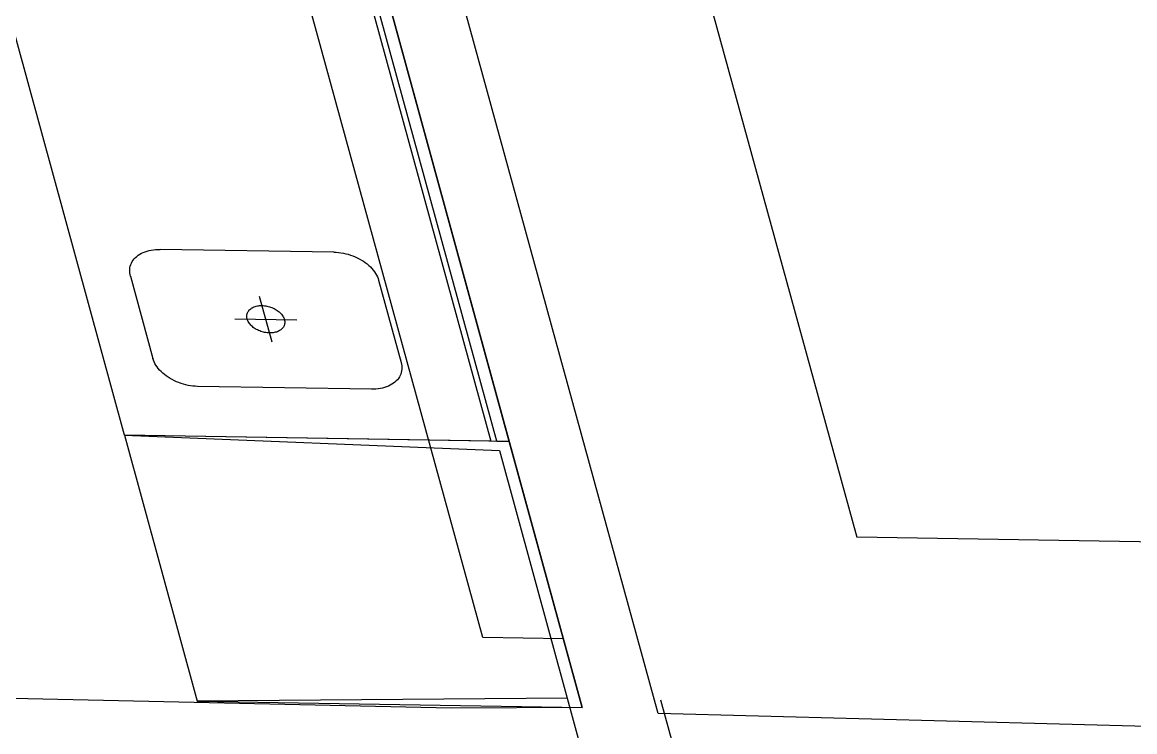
# Model space of a CAD drawing. Extents: x -68 to 264, y 51 to 115.
# Drawn here: x 219.598 to 221.667, y 72.167 to 73.486 of the extents above; entities that cross this region are included whole.
import ezdxf

# ---------------------------------------------------------------- set-up
doc = ezdxf.new("R2010")
doc.units = 0
doc.linetypes.add('HIDDEN', pattern=[9.525, 6.35, -3.175])
doc.layers.get('0').update_dxf_attribs({"linetype": 'CONTINUOUS'})

msp = doc.modelspace()

# ---------------------------------------------------------------- linework, layer by layer
for p, q in [((219.5354, 76.2381), (220.6392, 72.2121)), ((219.788, 72.7183), (219.2211, 74.7936)), ((219.9001, 74.7826), (220.469, 72.7073)), ((220.4805, 72.7071), (219.9116, 74.7824)), ((220.5036, 72.7067), (219.9346, 74.782)), ((220.7802, 72.2009), (220.2622, 74.0892)), ((220.723, 74.0817), (221.1501, 72.5287)), ((219.8083, 73.0486), (219.8108, 73.0508)), ((219.8108, 73.0508), (219.8135, 73.0529)), ((219.8135, 73.0529), (219.8164, 73.0548)), ((219.8164, 73.0548), (219.8195, 73.0565)), ((219.8195, 73.0565), (219.8228, 73.0581)), ((219.8228, 73.0581), (219.8263, 73.0595)), ((219.8263, 73.0595), (219.8299, 73.0607)), ((219.8299, 73.0607), (219.8337, 73.0617)), ((219.8337, 73.0617), (219.8376, 73.0625)), ((219.8376, 73.0625), (219.8417, 73.0631)), ((219.8417, 73.0631), (219.8458, 73.0636)), ((219.8458, 73.0636), (219.8501, 73.0638)), ((219.8501, 73.0638), (219.8544, 73.0638)), ((220.1774, 73.0586), (219.8544, 73.0638)), ((220.1774, 73.0586), (220.1818, 73.0584)), ((220.1818, 73.0584), (220.1862, 73.058)), ((220.1862, 73.058), (220.1906, 73.0575)), ((220.1906, 73.0575), (220.1951, 73.0567)), ((220.1951, 73.0567), (220.1995, 73.0557)), ((220.1995, 73.0557), (220.2039, 73.0546)), ((220.2039, 73.0546), (220.2082, 73.0533)), ((220.2082, 73.0533), (220.2125, 73.0517)), ((220.2125, 73.0517), (220.2167, 73.05)), ((220.2167, 73.05), (220.2208, 73.0482)), ((219.7978, 73.0267), (219.7982, 73.0297)), ((219.7982, 73.0297), (219.7988, 73.0327)), ((219.7988, 73.0327), (219.7998, 73.0356)), ((219.7998, 73.0356), (219.801, 73.0384)), ((219.801, 73.0384), (219.8024, 73.0411)), ((219.8024, 73.0411), (219.8041, 73.0438)), ((219.8041, 73.0438), (219.8061, 73.0462)), ((219.8061, 73.0462), (219.8083, 73.0486)), ((220.2208, 73.0482), (220.2247, 73.0462)), ((220.2247, 73.0462), (220.2286, 73.044)), ((220.2286, 73.044), (220.2323, 73.0417)), ((220.2323, 73.0417), (220.2358, 73.0392)), ((220.2358, 73.0392), (220.2392, 73.0367)), ((220.2392, 73.0367), (220.2423, 73.034)), ((220.2423, 73.034), (220.2453, 73.0312)), ((220.2453, 73.0312), (220.2481, 73.0283)), ((220.2481, 73.0283), (220.2506, 73.0254)), ((219.7977, 73.0236), (219.7978, 73.0267)), ((219.7979, 73.0204), (219.7977, 73.0236)), ((219.7984, 73.0172), (219.7979, 73.0204)), ((219.7991, 73.014), (219.7984, 73.0172)), ((219.7991, 73.014), (219.8409, 72.8612)), ((220.2506, 73.0254), (220.2529, 73.0223)), ((220.2529, 73.0223), (220.2549, 73.0192)), ((220.2549, 73.0192), (220.2567, 73.0161)), ((220.2567, 73.0161), (220.2583, 73.0129)), ((220.2583, 73.0129), (220.2596, 73.0097)), ((220.2596, 73.0097), (220.2606, 73.0065)), ((220.2606, 73.0065), (220.3024, 72.8537)), ((220.0624, 72.8914), (220.0391, 72.9763)), ((220.0161, 72.9441), (220.0166, 72.9457)), ((220.0166, 72.9457), (220.0173, 72.9471)), ((220.0173, 72.9471), (220.0181, 72.9485)), ((220.0181, 72.9485), (220.019, 72.9498)), ((220.019, 72.9498), (220.0201, 72.9511)), ((220.0201, 72.9511), (220.0213, 72.9523)), ((220.0213, 72.9523), (220.0227, 72.9534)), ((220.0227, 72.9534), (220.0241, 72.9544)), ((220.0241, 72.9544), (220.0257, 72.9554)), ((220.0257, 72.9554), (220.0274, 72.9562)), ((220.0274, 72.9562), (220.0292, 72.957)), ((220.0292, 72.957), (220.0311, 72.9576)), ((220.0311, 72.9576), (220.033, 72.9582)), ((220.033, 72.9582), (220.0351, 72.9586)), ((220.0351, 72.9586), (220.0372, 72.959)), ((220.0372, 72.959), (220.0393, 72.9592)), ((220.0393, 72.9592), (220.0415, 72.9593)), ((220.0415, 72.9593), (220.0438, 72.9594)), ((220.0438, 72.9594), (220.0461, 72.9593)), ((220.0461, 72.9593), (220.0484, 72.9591)), ((220.0484, 72.9591), (220.0507, 72.9588)), ((220.0507, 72.9588), (220.053, 72.9583)), ((220.053, 72.9583), (220.0553, 72.9578)), ((220.0553, 72.9578), (220.0576, 72.9572)), ((220.0576, 72.9572), (220.0598, 72.9565)), ((220.0598, 72.9565), (220.062, 72.9557)), ((220.062, 72.9557), (220.0642, 72.9547)), ((220.0642, 72.9547), (220.0663, 72.9537)), ((220.0663, 72.9537), (220.0683, 72.9527)), ((220.0683, 72.9527), (220.0703, 72.9515)), ((220.0703, 72.9515), (220.0722, 72.9503)), ((220.0722, 72.9503), (220.074, 72.9489)), ((220.074, 72.9489), (220.0757, 72.9476)), ((220.0757, 72.9476), (220.0772, 72.9461)), ((220.0772, 72.9461), (220.0787, 72.9446)), ((219.9931, 72.9348), (220.1084, 72.9329)), ((220.0154, 72.9394), (220.0155, 72.941)), ((220.0155, 72.9378), (220.0154, 72.9394)), ((220.0155, 72.941), (220.0157, 72.9426)), ((220.0157, 72.9361), (220.0155, 72.9378)), ((220.0157, 72.9426), (220.0161, 72.9441)), ((220.0161, 72.9344), (220.0157, 72.9361)), ((220.0167, 72.9328), (220.0161, 72.9344)), ((220.0173, 72.9311), (220.0167, 72.9328)), ((220.0182, 72.9295), (220.0173, 72.9311)), ((220.0191, 72.9278), (220.0182, 72.9295)), ((220.0202, 72.9262), (220.0191, 72.9278)), ((220.0214, 72.9247), (220.0202, 72.9262)), ((220.0787, 72.9446), (220.0801, 72.9431)), ((220.0801, 72.9431), (220.0813, 72.9415)), ((220.0813, 72.9415), (220.0824, 72.9399)), ((220.0824, 72.9399), (220.0833, 72.9383)), ((220.0833, 72.9383), (220.0842, 72.9366)), ((220.0842, 72.9366), (220.0848, 72.935)), ((220.0848, 72.935), (220.0854, 72.9333)), ((220.0854, 72.9333), (220.0857, 72.9317)), ((220.0858, 72.9252), (220.0854, 72.9236)), ((220.0857, 72.9317), (220.086, 72.93)), ((220.086, 72.9267), (220.0858, 72.9252)), ((220.086, 72.93), (220.0861, 72.9284)), ((220.0861, 72.9284), (220.086, 72.9267)), ((220.0228, 72.9231), (220.0214, 72.9247)), ((220.0243, 72.9216), (220.0228, 72.9231)), ((220.0258, 72.9202), (220.0243, 72.9216)), ((220.0275, 72.9188), (220.0258, 72.9202)), ((220.0293, 72.9175), (220.0275, 72.9188)), ((220.0312, 72.9163), (220.0293, 72.9175)), ((220.0332, 72.9151), (220.0312, 72.9163)), ((220.0352, 72.914), (220.0332, 72.9151)), ((220.0373, 72.913), (220.0352, 72.914)), ((220.0395, 72.9121), (220.0373, 72.913)), ((220.0417, 72.9113), (220.0395, 72.9121)), ((220.0439, 72.9106), (220.0417, 72.9113)), ((220.0462, 72.9099), (220.0439, 72.9106)), ((220.0485, 72.9094), (220.0462, 72.9099)), ((220.0508, 72.909), (220.0485, 72.9094)), ((220.0531, 72.9087), (220.0508, 72.909)), ((220.0554, 72.9085), (220.0531, 72.9087)), ((220.0577, 72.9084), (220.0554, 72.9085)), ((220.06, 72.9084), (220.0577, 72.9084)), ((220.0622, 72.9086), (220.06, 72.9084)), ((220.0643, 72.9088), (220.0622, 72.9086)), ((220.0664, 72.9091), (220.0643, 72.9088)), ((220.0685, 72.9096), (220.0664, 72.9091)), ((220.0704, 72.9101), (220.0685, 72.9096)), ((220.0723, 72.9108), (220.0704, 72.9101)), ((220.0741, 72.9115), (220.0723, 72.9108)), ((220.0758, 72.9124), (220.0741, 72.9115)), ((220.0773, 72.9133), (220.0758, 72.9124)), ((220.0788, 72.9144), (220.0773, 72.9133)), ((220.0802, 72.9155), (220.0788, 72.9144)), ((220.0814, 72.9167), (220.0802, 72.9155)), ((220.0825, 72.9179), (220.0814, 72.9167)), ((220.0834, 72.9193), (220.0825, 72.9179)), ((220.0842, 72.9207), (220.0834, 72.9193)), ((220.0849, 72.9221), (220.0842, 72.9207)), ((220.0854, 72.9236), (220.0849, 72.9221)), ((219.8419, 72.858), (219.8409, 72.8612)), ((219.8432, 72.8548), (219.8419, 72.858)), ((219.8447, 72.8517), (219.8432, 72.8548)), ((219.8465, 72.8485), (219.8447, 72.8517)), ((219.8486, 72.8454), (219.8465, 72.8485)), ((219.8509, 72.8424), (219.8486, 72.8454)), ((219.8534, 72.8394), (219.8509, 72.8424)), ((220.3024, 72.8537), (220.3032, 72.8505)), ((220.3032, 72.8505), (220.3037, 72.8473)), ((220.3037, 72.8473), (220.3038, 72.8442)), ((220.3038, 72.8442), (220.3037, 72.8411)), ((219.8561, 72.8365), (219.8534, 72.8394)), ((219.8591, 72.8337), (219.8561, 72.8365)), ((219.8623, 72.8311), (219.8591, 72.8337)), ((219.8656, 72.8285), (219.8623, 72.8311)), ((219.8692, 72.826), (219.8656, 72.8285)), ((219.8729, 72.8237), (219.8692, 72.826)), ((219.8767, 72.8216), (219.8729, 72.8237)), ((219.8807, 72.8195), (219.8767, 72.8216)), ((220.2955, 72.8215), (220.2932, 72.8191)), ((220.2974, 72.824), (220.2955, 72.8215)), ((220.2991, 72.8266), (220.2974, 72.824)), ((220.3006, 72.8293), (220.2991, 72.8266)), ((220.3018, 72.8321), (220.3006, 72.8293)), ((220.3027, 72.835), (220.3018, 72.8321)), ((220.3034, 72.838), (220.3027, 72.835)), ((220.3037, 72.8411), (220.3034, 72.838)), ((219.8848, 72.8177), (219.8807, 72.8195)), ((219.889, 72.816), (219.8848, 72.8177)), ((219.8932, 72.8145), (219.889, 72.816)), ((219.8976, 72.8131), (219.8932, 72.8145)), ((219.902, 72.812), (219.8976, 72.8131)), ((219.9064, 72.811), (219.902, 72.812)), ((219.9108, 72.8103), (219.9064, 72.811)), ((219.9152, 72.8097), (219.9108, 72.8103)), ((219.9197, 72.8093), (219.9152, 72.8097)), ((219.924, 72.8091), (219.9197, 72.8093)), ((220.2472, 72.8039), (219.924, 72.8091)), ((220.2515, 72.8039), (220.2472, 72.8039)), ((220.2557, 72.8041), (220.2515, 72.8039)), ((220.2599, 72.8046), (220.2557, 72.8041)), ((220.2639, 72.8052), (220.2599, 72.8046)), ((220.2679, 72.806), (220.2639, 72.8052)), ((220.2717, 72.807), (220.2679, 72.806)), ((220.2753, 72.8083), (220.2717, 72.807)), ((220.2788, 72.8096), (220.2753, 72.8083)), ((220.2821, 72.8112), (220.2788, 72.8096)), ((220.2852, 72.813), (220.2821, 72.8112)), ((220.2881, 72.8149), (220.2852, 72.813)), ((220.2908, 72.8169), (220.2881, 72.8149)), ((220.2932, 72.8191), (220.2908, 72.8169)), ((220.469, 72.7073), (219.788, 72.7183)), ((219.788, 72.7183), (219.9231, 72.2237)), ((220.5036, 72.7067), (219.788, 72.7183)), ((219.788, 72.7183), (220.4852, 72.6901)), ((220.4805, 72.7071), (220.5036, 72.7067)), ((220.6392, 72.2121), (220.5036, 72.7067)), ((220.4852, 72.6901), (220.6114, 72.2295)), ((223.2767, 72.4941), (221.1501, 72.5287)), ((220.3954, 72.2111), (216.9831, 72.2852)), ((220.6114, 72.2295), (219.9231, 72.2237)), ((219.9231, 72.2237), (220.6392, 72.2121)), ((220.6114, 72.2295), (221.3916, 69.3835)), ((220.7847, 72.2266), (221.6008, 69.2521)), ((220.6392, 72.2121), (220.3954, 72.2111)), ((223.8408, 72.1193), (220.7802, 72.2009))]:
    msp.add_line(p, q)
at = {"linetype": 'HIDDEN'}
for p, q in [((220.4541, 72.3421), (219.492, 75.854)), ((220.6042, 72.3396), (220.4541, 72.3421))]:
    msp.add_line(p, q, dxfattribs=at)

doc.saveas('drawing.dxf')
